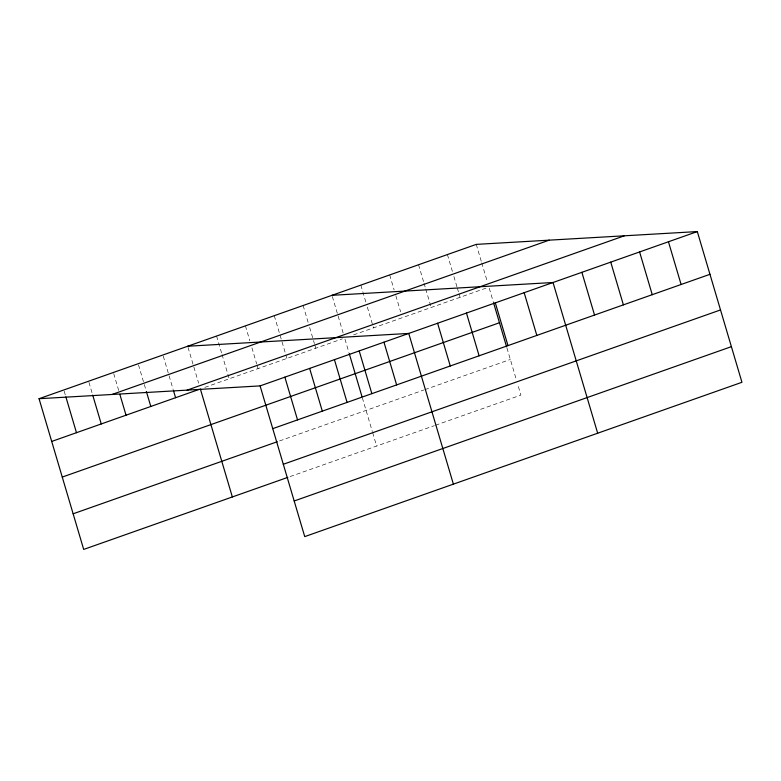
<?xml version="1.0" encoding="UTF-8"?>
<svg xmlns="http://www.w3.org/2000/svg" width="781" height="781" viewBox="0 0 781 781"><rect width="100%" height="100%" fill="white"/><g stroke="black" fill="none" stroke-linecap="round" stroke-linejoin="round"><path stroke-width="0.59" stroke-dasharray="3.9 2.93" d="M204.798 387.405L342.42 338.827M353.52 334.912L486.7 287.896M279.5 440.953L423.78 390.022M424.893 389.631L510.344 359.465M290.054 476.586L434.334 425.655M435.447 425.264L520.907 395.098L517.608 383.959M476.264 244.385L481.389 261.703M481.731 262.855L487.549 282.497M489.248 288.228L493.201 301.593M506.947 347.984L516.29 379.507M447.406 254.567L452.531 271.886M453.907 276.513L456.983 286.9M457.324 288.062L458.691 292.68M459.033 293.832L460.058 297.297M418.548 264.749L423.683 282.078M424.024 283.23L425.391 287.847M425.733 289.009L431.21 307.489M389.69 274.941L394.141 289.956M395.85 295.726L400.643 311.892M360.832 285.124L365.967 302.452M367.334 307.07L373.494 327.854M332.325 296.468L343.269 333.419M344.968 339.159L348.922 352.514M362.325 397.773L372.332 431.551M372.664 432.664L376.627 446.029M303.126 305.498L308.261 322.817M309.627 327.434L314.411 343.611M314.753 344.763L315.778 348.228M274.268 315.68L286.93 358.411M245.41 325.862L249.861 340.877M251.912 347.809L256.705 363.975M257.047 365.137L258.072 368.603M216.562 336.055L221.687 353.373M222.029 354.535L229.214 378.785M188.045 347.389L198.647 383.198M163.268 356.136L173.187 389.631M138.491 364.883L146.018 390.295M113.714 373.63L118.849 390.949M88.946 382.378L92.363 393.927M64.169 391.125L65.536 395.742"/><path stroke-width="1.17" d="M39.05 398.71L476.264 244.385L697.306 231.576L741.95 382.29L304.736 536.615L260.093 385.902L39.05 398.71L83.694 549.424L287.838 477.367M111.995 394.483L549.209 240.157M187.147 390.129L624.361 235.803M51.712 441.441L199.233 389.368M260.093 385.902L697.306 231.576M62.265 477.074L499.469 322.748M272.754 428.642L709.968 274.307M73.141 513.791L277.284 441.734M283.308 464.275L720.521 309.94M294.183 500.982L731.397 346.657M331.984 295.306L553.026 282.507L597.67 433.221M187.704 346.237L408.746 333.428L453.39 484.152M668.448 241.759L681.11 284.489M639.59 251.941L652.252 294.681M610.742 262.133L623.394 304.863M581.884 272.315L594.536 315.046M524.168 292.69L536.83 335.42M495.32 302.872L507.972 345.612M493.533 302.706L506.605 346.842M466.462 313.064L479.114 355.794M437.604 323.246L450.266 365.977M383.969 342.176L396.631 384.906M359.201 350.923L371.854 393.653M349.253 353.637L361.993 396.621M334.424 359.67L347.076 402.4M309.647 368.417L322.309 411.148M284.87 377.155L297.532 419.895M200.356 388.967L232.347 496.95M173.528 390.783L175.588 397.714M146.359 391.447L150.811 406.462M119.874 394.415L126.034 415.209M92.705 395.079L101.257 423.956M65.877 396.894L76.479 432.703"/></g></svg>
